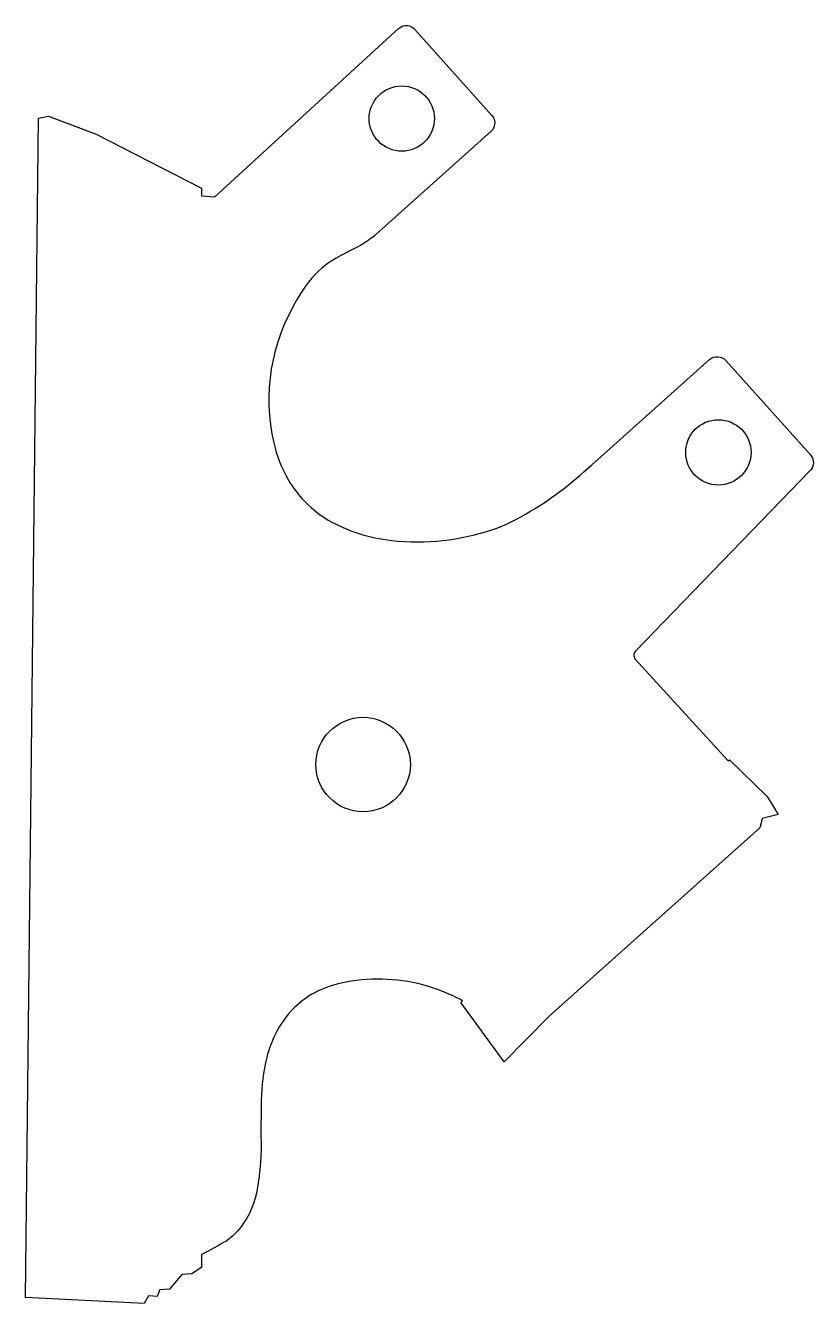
# Model space of a CAD drawing. Header units: inches. Extents: x 0 to 8.5, y 0 to 13.9.
import ezdxf

# ---------------------------------------------------------------- set-up
doc = ezdxf.new("R2010")
doc.units = ezdxf.units.IN
doc.header["$MEASUREMENT"] = 0
doc.layers.add('CUT', color=7, linetype='Continuous')

msp = doc.modelspace()

# ---------------------------------------------------------------- linework, layer by layer
at = {"layer": 'CUT'}
msp.add_lwpolyline([(4.717, 3.262), (4.717, 3.262), (4.735, 3.279), (4.735, 3.279), (4.735, 3.279), (4.735, 3.279), (4.735, 3.279), (4.735, 3.279), (4.735, 3.279), (4.735, 3.279), (4.735, 3.28), (4.735, 3.28), (4.706, 3.299, 0.032759), (4.381, 3.434), (4.306, 3.454), (4.306, 3.454, 0.117197), (3.42, 3.473, 0.088494), (3.062, 3.326), (3.062, 3.326), (3.03, 3.304), (3.029, 3.304), (2.998, 3.281), (2.998, 3.281), (2.968, 3.257), (2.939, 3.231), (2.939, 3.231), (2.91, 3.204, 0.083293), (2.708, 2.921), (2.691, 2.886), (2.675, 2.85), (2.675, 2.85, 0.023409), (2.635, 2.741), (2.623, 2.704), (2.623, 2.704), (2.613, 2.666), (2.613, 2.666, 0.057184), (2.555, 2.204, 0.006968), (2.551, 1.816, -0.053173), (2.509, 1.235), (2.501, 1.197), (2.501, 1.197, -0.129162), (2.296, 0.783), (2.269, 0.755), (2.241, 0.728), (2.241, 0.728), (2.211, 0.703), (2.211, 0.703), (2.18, 0.679), (2.18, 0.679, -0.00747), (1.909, 0.53), (1.909, 0.53), (1.908, 0.53), (1.908, 0.53), (1.908, 0.53), (1.908, 0.53), (1.908, 0.529), (1.908, 0.529), (1.908, 0.529), (1.908, 0.529), (1.908, 0.389), (1.801, 0.321), (1.694, 0.315), (1.694, 0.315), (1.694, 0.315), (1.694, 0.315), (1.694, 0.315), (1.694, 0.315), (1.56, 0.153), (1.452, 0.146), (1.452, 0.146), (1.452, 0.146), (1.452, 0.146), (1.452, 0.146), (1.452, 0.146), (1.452, 0.145), (1.452, 0.145), (1.426, 0.076), (1.333, 0.083), (1.333, 0.083), (1.333, 0.083), (1.333, 0.083), (1.333, 0.083), (1.333, 0.083), (1.333, 0.083), (1.333, 0.083), (1.284, 0), (0, 0.063), (0.14, 12.849), (0.249, 12.87), (0.765, 12.676), (0.765, 12.676), (1.908, 12.089), (1.908, 12.007), (1.908, 12.007), (1.908, 12.007), (1.908, 12.007), (1.908, 12.007), (1.908, 12.007), (1.909, 12.007), (1.909, 12.007), (1.909, 12.007), (1.909, 12.007), (2.05, 11.995), (2.05, 11.995), (2.05, 11.995), (4.043, 13.822), (4.058, 13.833), (4.076, 13.843), (4.076, 13.843, -0.2819), (4.205, 13.825), (4.219, 13.812), (5.053, 12.88), (5.065, 12.865), (5.074, 12.848), (5.074, 12.848, -0.200045), (5.076, 12.752), (5.068, 12.734, -0.077771), (5.043, 12.704), (3.797, 11.588), (3.776, 11.57), (3.776, 11.57), (3.754, 11.553), (3.732, 11.536, -0.035661), (3.565, 11.436), (3.415, 11.359), (3.415, 11.359), (3.366, 11.332), (3.366, 11.332), (3.318, 11.303), (3.318, 11.303), (3.272, 11.273), (3.272, 11.273), (3.25, 11.257), (3.25, 11.256, 0.090636), (2.977, 10.942), (2.947, 10.894), (2.919, 10.845), (2.919, 10.845), (2.892, 10.796), (2.892, 10.795, 0.197397), (2.716, 9.23), (2.716, 9.23), (2.734, 9.177), (2.734, 9.177), (2.753, 9.124), (2.775, 9.073), (2.775, 9.073), (2.798, 9.022), (2.798, 9.022), (2.823, 8.973), (2.823, 8.972), (2.851, 8.924, 0.055599), (3.019, 8.701), (3.019, 8.701), (3.059, 8.662), (3.059, 8.661), (3.1, 8.624, 0.024498), (3.187, 8.554), (3.187, 8.554), (3.233, 8.523), (3.233, 8.523), (3.28, 8.493, 0.103993), (3.966, 8.272, 0.109761), (5.065, 8.391), (5.117, 8.41), (5.117, 8.41), (5.169, 8.431), (5.169, 8.431), (5.219, 8.453), (5.27, 8.476), (5.27, 8.476), (5.319, 8.501, 0.061923), (6.051, 9.016), (6.051, 9.016), (6.136, 9.09), (6.136, 9.09), (6.303, 9.239), (7.413, 10.232, -0.413779), (7.589, 10.222), (8.506, 9.198), (8.518, 9.183), (8.518, 9.183), (8.527, 9.167), (8.533, 9.149), (8.533, 9.149), (8.537, 9.131, -0.150932), (8.525, 9.058), (8.515, 9.042), (8.503, 9.028), (6.608, 7.067), (6.6, 7.057), (6.6, 7.057), (6.6, 7.057), (6.595, 7.046), (6.595, 7.046), (6.592, 7.033, 0.109818), (6.594, 7.008), (6.599, 6.996), (6.599, 6.996), (6.599, 6.996), (6.607, 6.985), (7.615, 5.882), (7.615, 5.882), (7.615, 5.882), (7.615, 5.882), (7.615, 5.882), (7.616, 5.882), (7.616, 5.882), (7.616, 5.882), (7.616, 5.882), (7.616, 5.882), (7.627, 5.893), (8.036, 5.497), (8.036, 5.497), (8.156, 5.302), (7.983, 5.256), (7.983, 5.256), (7.983, 5.256), (7.983, 5.256), (7.983, 5.256), (7.983, 5.256), (7.983, 5.255), (7.982, 5.255), (7.982, 5.255), (7.982, 5.255), (7.982, 5.255), (7.958, 5.155), (7.958, 5.155), (5.673, 3.114), (5.673, 3.114), (5.187, 2.619), (5.187, 2.619), (4.717, 3.262)], format="xyb", close=True, dxfattribs=at)
for centre, radius in [((4.077, 12.845), 0.354), ((7.508, 9.226), 0.354), ((3.658, 5.842), 0.512)]:
    msp.add_circle(centre, radius, dxfattribs=at)

doc.saveas('drawing.dxf')
